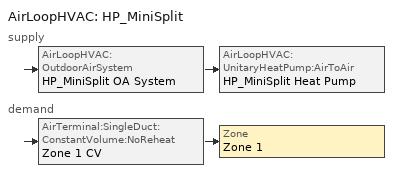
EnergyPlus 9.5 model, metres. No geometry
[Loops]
AirLoopHVAC 'HP_MiniSplit'
 supply: AirLoopHVAC:OutdoorAirSystem 'HP_MiniSplit OA System' > AirLoopHVAC:UnitaryHeatPump:AirToAir 'HP_MiniSplit Heat Pump'
 demand: AirTerminal:SingleDuct:ConstantVolume:NoReheat 'Zone 1 CV' > Zone 'Zone 1'
[Building]
PNNL SF: North Axis {deg}=90; Terrain=City; Loads Convergence Tolerance Value {W}=0.04; Temperature Convergence Tolerance Value {deltaC}=0.4; Solar Distribution=FullInteriorAndExterior; Maximum Number of Warmup Days=25
[Material]
Name | Roughness | Thickness {m} | Conductivity {W/m-K} | Density {kg/m3} | Specific Heat {J/kg-K}
G01a 19mm gypsum board | MediumSmooth | 0.019 | 0.16 | 800 | 1090
M15 200mm heavyweight concrete | MediumRough | 0.2032 | 1.95 | 2240 | 900
G05 25mm wood | MediumSmooth | 0.0254 | 0.15 | 608 | 1630
F11 Wood siding | MediumSmooth | 0.0127 | 0.09 | 592 | 1170
R-11 3.5in Wood Stud | VeryRough | 0.0889 | 0.0542625 | 19 | 960
Plywood (Douglas Fir) - 12.7mm | Smooth | 0.0127 | 0.12 | 540 | 1210
EPS 1in | MediumSmooth | 0.0254 | 0.02884 | 29 | 1210
EPS 1.625in | MediumSmooth | 0.041275 | 0.02884 | 29 | 1210
EPS 2in | MediumSmooth | 0.0508 | 0.02884 | 29 | 1210
EPS 4in | MediumSmooth | 0.1016 | 0.02884 | 29 | 1210
EPS 6in | MediumSmooth | 0.1524 | 0.02884 | 29 | 1210
EPS 9in | MediumSmooth | 0.2286 | 0.02884 | 29 | 1210
EPS 14in | MediumSmooth | 0.3556 | 0.02884 | 29 | 1210
FG Attic R-30 | MediumRough | 0.21844 | 0.0411979 | 64 | 960
FG Attic R-49 | MediumRough | 0.3556 | 0.0411979 | 64 | 960
FG Attic R-60 | MediumRough | 0.4318 | 0.0411979 | 64 | 960
FG Attic R-75 | MediumRough | 0.54356 | 0.0411979 | 64 | 960
FG Attic R-100 | MediumRough | 0.72644 | 0.0411979 | 64 | 960
ccSF R-13 | Rough | 0.0550342 | 0.0240338 | 32 | 920
ccSF R-19 | Rough | 0.0804334 | 0.0240338 | 32 | 920
ccSF R-30 | Rough | 0.127 | 0.0240338 | 32 | 920
ccSF R-38 | Rough | 0.160867 | 0.0240338 | 32 | 920
ccSF R-49 | Rough | 0.207433 | 0.0240338 | 32 | 920
[Material:AirGap]
F04 Wall air space resistance: Thermal Resistance {m2-K/W}=0.15
[WindowMaterial:SimpleGlazingSystem] Solar Heat Gain Coefficient== $SHGC
Name | U-Factor {W/m2-K}
U-0.4 | 2.27131
U-0.35 | 1.98739
U-0.3 | 1.70348
U-0.25 | 1.41957
U-0.2 | 1.13565
U-0.15 | 0.851739
U-0.1 | 0.567826
[Construction]
Interior Wall: G01a 19mm gypsum board, F04 Wall air space resistance, G01a 19mm gypsum board
Exterior Window 0.4: U-0.4
Thermal Mass: G05 25mm wood
Exterior Wall +1in EPS: F11 Wood siding, EPS 1in, Plywood (Douglas Fir) - 12.7mm, R-11 3.5in Wood Stud, G01a 19mm gypsum board
Exterior Wall +1.625in EPS: F11 Wood siding, EPS 1.625in, Plywood (Douglas Fir) - 12.7mm, R-11 3.5in Wood Stud, G01a 19mm gypsum board
Exterior Wall +2in EPS: F11 Wood siding, EPS 2in, Plywood (Douglas Fir) - 12.7mm, R-11 3.5in Wood Stud, G01a 19mm gypsum board
Exterior Wall +4in EPS: F11 Wood siding, EPS 4in, Plywood (Douglas Fir) - 12.7mm, R-11 3.5in Wood Stud, G01a 19mm gypsum board
Exterior Wall +6in EPS: F11 Wood siding, EPS 6in, Plywood (Douglas Fir) - 12.7mm, R-11 3.5in Wood Stud, G01a 19mm gypsum board
Exterior Wall +9in EPS: F11 Wood siding, EPS 9in, Plywood (Douglas Fir) - 12.7mm, R-11 3.5in Wood Stud, G01a 19mm gypsum board
Exterior Wall +14in EPS: F11 Wood siding, EPS 14in, Plywood (Douglas Fir) - 12.7mm, R-11 3.5in Wood Stud, G01a 19mm gypsum board
Exterior Roof R-30: FG Attic R-30, Plywood (Douglas Fir) - 12.7mm, G01a 19mm gypsum board
Exterior Roof R-49: FG Attic R-49, Plywood (Douglas Fir) - 12.7mm, G01a 19mm gypsum board
Exterior Roof R-60: FG Attic R-60, Plywood (Douglas Fir) - 12.7mm, G01a 19mm gypsum board
Exterior Roof R-75: FG Attic R-75, Plywood (Douglas Fir) - 12.7mm, G01a 19mm gypsum board
Exterior Roof R-100: FG Attic R-100, Plywood (Douglas Fir) - 12.7mm, G01a 19mm gypsum board
Exterior Window 0.35: U-0.35
Exterior Window 0.3: U-0.3
Exterior Window 0.25: U-0.25
Exterior Window 0.2: U-0.2
Exterior Window 0.15: U-0.15
Exterior Window 0.1: U-0.1
P+B R-13: Plywood (Douglas Fir) - 12.7mm, ccSF R-13, Plywood (Douglas Fir) - 12.7mm, G05 25mm wood
P+B R-19: Plywood (Douglas Fir) - 12.7mm, ccSF R-19, Plywood (Douglas Fir) - 12.7mm, G05 25mm wood
P+B R-30: Plywood (Douglas Fir) - 12.7mm, ccSF R-30, Plywood (Douglas Fir) - 12.7mm, G05 25mm wood
P+B R-38: Plywood (Douglas Fir) - 12.7mm, ccSF R-38, Plywood (Douglas Fir) - 12.7mm, G05 25mm wood
P+B R-49: Plywood (Douglas Fir) - 12.7mm, ccSF R-49, Plywood (Douglas Fir) - 12.7mm, G05 25mm wood
[InternalMass] Zone or ZoneList=Zone 1; Surface Area {m2}=197.698
Name | Construction
Zone TM | Thermal Mass
Partitions | Interior Wall
[Foundation:Kiva]
Slab Details: Exterior Vertical Insulation Material== $StemWall; Exterior Vertical Insulation Depth {m}=1.0668; Wall Height Above Grade {m}=0.1524; Wall Depth Below Slab {m}=1.0668; Footing Material=M15 200mm heavyweight concrete; Footing Depth {m}=1.3716
[SurfaceProperty:ExposedFoundationPerimeter]
Slab: Exposed Perimeter Calculation Method=TotalExposedPerimeter; Total Exposed Perimeter {m}=0; Exposed Perimeter Fraction=1; Surface Segment 1 Exposed=Yes
[People]
Zone Occupants: Zone or ZoneList=Zone 1; Number of People Schedule=Occupant Schedule; Number of People Calculation Method=People; Number of People=4; Fraction Radiant=0.3; Sensible Heat Fraction=autocalculate; Activity Level Schedule=Occupant Activity Schedule; Carbon Dioxide Generation Rate {m3/s-W}=3.82e-08; Enable ASHRAE 55 Comfort Warnings=No; Mean Radiant Temperature Calculation Type=ZoneAveraged; Work Efficiency Schedule=Occupant Eff. Schedule; Clothing Insulation Calculation Method=ClothingInsulationSchedule; Clothing Insulation Calculation Method Schedule=Occupant Clothing Schedule; Clothing Insulation Schedule=Occupant Clothing Schedule; Air Velocity Schedule=Air Velocity Schedule; Thermal Comfort Model 1 Type=Pierce
[Lights] Zone or ZoneList=Zone 1; Schedule=SizingLoads; Design Level Calculation Method=Watts/Area; Fraction Radiant=0.6; Fraction Visible=0.2; Fraction Replaceable=1; Return Air Fraction Calculated from Plenum Temperature=No
Name | Watts per Zone Floor Area {W/m2}
SizingLightsHW | 6.45835
SizingLightsPlug | 2.90626
[ElectricEquipment] Zone or ZoneList=Zone 1
Name | Schedule | Design Level Calculation Method | Design Level {W} | Fraction Latent | Fraction Radiant | Fraction Lost | Watts per Zone Floor Area {W/m2}
Fridge | Sunfrost | EquipmentLevel | 33 | 0 | 1 | 0
SizingElecEquip | SizingLoads | Watts/Area |  |  | 0.5 |  | 6.67
[ZoneInfiltration:FlowCoefficient]
Zone Infiltration: Zone=Zone 1; Schedule=Always On; Flow Coefficient== $Infiltration; Stack Coefficient=0.078; Pressure Exponent=0.67; Wind Coefficient=0.17; Shelter Factor=0.9
[ZoneVentilation:WindandStackOpenArea] Zone=Zone 1; Opening Area {m2}=0.650321; Opening Area Fraction Schedule=WindowFraction2; Opening Effectiveness=autocalculate; Height Difference {m}=1.524; Discharge Coefficient for Opening=autocalculate; Minimum Indoor Temperature {C}=15.5556; Maximum Indoor Temperature {C}=100; Delta Temperature {deltaC}=-100; Minimum Outdoor Temperature {C}=-100; Maximum Outdoor Temperature {C}=100; Maximum Wind Speed {m/s}=10
Name | Effective Angle {deg}
Operable Windows N | 0
Operable Windows S | 180
Operable Windows E | 90
Operable Windows W | 270
[Exterior:Lights]
EXT LIGHT: Schedule=Always On; Design Level {W}=1; Control Option=AstronomicalClock
[DesignSpecification:OutdoorAir]
SZ DSOA Zone 1: Outdoor Air Method=Flow/Zone; Outdoor Air Flow per Person {m3/s-person}=0.00944; Outdoor Air Flow per Zone Floor Area {m3/s-m2}=0; Outdoor Air Flow per Zone {m3/s}=0.00943895
[DesignSpecification:ZoneAirDistribution]
SZ DSZAD Zone 1: Zone Air Distribution Effectiveness in Cooling Mode=1; Zone Air Distribution Effectiveness in Heating Mode=1
[Sizing:Zone]
Zone 1: Zone Cooling Design Supply Air Temperature Input Method=SupplyAirTemperature; Zone Cooling Design Supply Air Temperature {C}=12.8; Zone Cooling Design Supply Air Temperature Difference {deltaC}=11.11; Zone Heating Design Supply Air Temperature Input Method=SupplyAirTemperature; Zone Heating Design Supply Air Temperature {C}=50; Zone Heating Design Supply Air Temperature Difference {deltaC}=30; Zone Cooling Design Supply Air Humidity Ratio {kgWater/kgDryAir}=0.008; Zone Heating Design Supply Air Humidity Ratio {kgWater/kgDryAir}=0.008; Design Specification Outdoor Air Object=SZ DSOA Zone 1; Cooling Design Air Flow Method=DesignDay; Cooling Design Air Flow Rate {m3/s}=0; Cooling Minimum Air Flow Fraction=0; Heating Design Air Flow Method=DesignDay; Heating Design Air Flow Rate {m3/s}=0; Heating Maximum Air Flow Fraction=0; Design Specification Zone Air Distribution Object=SZ DSZAD Zone 1
[Sizing:System]
HP_MiniSplit: Type of Load to Size On=Sensible; Design Outdoor Air Flow Rate {m3/s}=autosize; Central Heating Maximum System Air Flow Ratio=1; Preheat Design Temperature {C}=7; Preheat Design Humidity Ratio {kgWater/kgDryAir}=0.008; Precool Design Temperature {C}=11; Precool Design Humidity Ratio {kgWater/kgDryAir}=0.008; Central Cooling Design Supply Air Temperature {C}=12.8; Central Heating Design Supply Air Temperature {C}=50; Type of Zone Sum to Use=NonCoincident; 100% Outdoor Air in Cooling=No; 100% Outdoor Air in Heating=No; Central Cooling Design Supply Air Humidity Ratio {kgWater/kgDryAir}=0.008; Central Heating Design Supply Air Humidity Ratio {kgWater/kgDryAir}=0.008; Cooling Supply Air Flow Rate Method=DesignDay; Cooling Supply Air Flow Rate {m3/s}=0; Heating Supply Air Flow Rate Method=DesignDay; Heating Supply Air Flow Rate {m3/s}=0; System Outdoor Air Method=ZoneSum; Zone Maximum Outdoor Air Fraction=1; Cooling Design Capacity Method=CoolingDesignCapacity; Cooling Design Capacity {W}=autosize; Heating Design Capacity Method=HeatingDesignCapacity; Heating Design Capacity {W}=autosize; Central Cooling Capacity Control Method=OnOff
[ZoneControl:Thermostat]
Zone 1 Thermostat: Zone or ZoneList=Zone 1; Control Type Schedule=HVACTemplate-Always 4; Control 1=HP Thermostat Dual SP Control
[ThermostatSetpoint:DualSetpoint]
HP Thermostat Dual SP Control: Heating Setpoint Temperature Schedule=HVACTemplate-Always 20; Cooling Setpoint Temperature Schedule=Cooling Setpoint
[ZoneHVAC:Dehumidifier:DX]
Zone 1 Dehumidifier: Availability Schedule==$DXDHSch; Rated Water Removal {L/day}=42.5859; Rated Energy Factor {L/kWh}=2.88638; Rated Air Flow Rate {m3/s}=0.145832; Water Removal Curve=DXDH-WaterRemove-Cap-fT; Energy Factor Curve=DXDH-EnergyFactor-fT; Part Load Fraction Correlation Curve=DXDH-PLF-fPLR; Minimum Dry-Bulb Temperature for Dehumidifier Operation {C}=10; Maximum Dry-Bulb Temperature for Dehumidifier Operation {C}=35
[ZoneHVAC:EnergyRecoveryVentilator]
ERV Prototype: Availability Schedule== $ERVSch; Heat Exchanger=ERV Core; Supply Air Flow Rate {m3/s}=0.00943895; Exhaust Air Flow Rate {m3/s}=0.00943895; Supply Air Fan=ERV Supply Fan; Exhaust Air Fan=ERV Exhaust Fan
[ZoneHVAC:EvaporativeCoolerUnit]
EvapCooler: Availability Schedule==$ECSch; Supply Air Fan=EvapCoolerFan; Design Supply Air Flow Rate {m3/s}=autosize; Fan Placement=BlowThrough; Cooler Unit Control Method=ZoneTemperatureDeadbandOnOffCycling; Throttling Range Temperature Difference {deltaC}=1; Cooling Load Control Threshold Heat Transfer Rate {W}=100; First Evaporative Cooler Object=EvapCoolerPad
[AirTerminal:SingleDuct:ConstantVolume:NoReheat]
Zone 1 CV: Maximum Air Flow Rate {m3/s}=autosize
[Zone equipment]
Zone 1: Zone 1 CV, ERV Prototype, Zone 1 Dehumidifier, EvapCooler
[Fan:OnOff] Availability Schedule=Always On; Motor In Airstream Fraction=1
Name | Fan Total Efficiency | Pressure Rise {Pa} | Maximum Flow Rate {m3/s} | Motor Efficiency
ERV Supply Fan; ERV Exhaust Fan | 0.6 | 249.089 | 0.0377558 | 0.8
HP_MiniSplit Supply Fan | 0.7 | 600 | autosize | 0.9
EvapCoolerFan | 0.6 | 373.633 | autosize | 0.8
[Coil:Cooling:DX:SingleSpeed]
HP_MiniSplit Cooling Coil: Availability Schedule=Always On; Gross Rated Total Cooling Capacity {W}=autosize; Gross Rated Sensible Heat Ratio=autosize; Gross Rated Cooling COP {W/W}=3.88; Rated Air Flow Rate {m3/s}=autosize; Total Cooling Capacity Function of Temperature Curve=HP_MiniSplit Cool Coil Cap-FT; Total Cooling Capacity Function of Flow Fraction Curve=HP_MiniSplit Cool Coil Cap-FF; Energy Input Ratio Function of Temperature Curve=HP_MiniSplit Cool Coil EIR-FT; Energy Input Ratio Function of Flow Fraction Curve=HP_MiniSplit Cool Coil EIR-FF; Part Load Fraction Correlation Curve=HP_MiniSplit Cool Coil PLF; Nominal Time for Condensate Removal to Begin {s}=0; Ratio of Initial Moisture Evaporation Rate and Steady State Latent Capacity=0; Maximum Cycling Rate {cycles/hr}=0; Latent Capacity Time Constant {s}=0; Condenser Type=AirCooled; Evaporative Condenser Effectiveness=0; Evaporative Condenser Pump Rated Power Consumption {W}=0; Crankcase Heater Capacity {W}=0; Maximum Outdoor Dry-Bulb Temperature for Crankcase Heater Operation {C}=10
[Coil:Heating:Electric]
HP_MiniSplit Sup Heat Coil: Availability Schedule=Always On; Efficiency=1; Nominal Capacity {W}=autosize
[Coil:Heating:DX:SingleSpeed]
HP_MiniSplit HP Heating Coil: Availability Schedule=Always On; Gross Rated Heating Capacity {W}=autosize; Gross Rated Heating COP {W/W}=3.69; Rated Air Flow Rate {m3/s}=autosize; Heating Capacity Function of Temperature Curve=HP_MiniSplit HP Heating Coil Cap-FT; Heating Capacity Function of Flow Fraction Curve=HP_MiniSplit HP Heating Coil Cap-FF; Energy Input Ratio Function of Temperature Curve=HP_MiniSplit HP Heating Coil EIR-FT; Energy Input Ratio Function of Flow Fraction Curve=HP_MiniSplit HP Heating Coil EIR-FF; Part Load Fraction Correlation Curve=HP_MiniSplit HP Heating Coil PLF; Defrost Energy Input Ratio Function of Temperature Curve=HP_MiniSplit HP Heating Coil DefrEIR-FT; Minimum Outdoor Dry-Bulb Temperature for Compressor Operation {C}=-20; Maximum Outdoor Dry-Bulb Temperature for Defrost Operation {C}=5; Crankcase Heater Capacity {W}=0; Maximum Outdoor Dry-Bulb Temperature for Crankcase Heater Operation {C}=0; Defrost Strategy=ReverseCycle; Defrost Control=Timed; Defrost Time Period Fraction=0.058333; Resistive Defrost Heater Capacity {W}=autosize
[EvaporativeCooler:Direct:CelDekPad]
EvapCoolerPad: Availability Schedule=Always On; Direct Pad Area {m2}=autosize; Direct Pad Depth {m}=autosize; Recirculating Water Pump Power Consumption {W}=20
[HeatExchanger:AirToAir:SensibleAndLatent]
ERV Core: Availability Schedule=Always On; Nominal Supply Air Flow Rate {m3/s}=0.0377558; Sensible Effectiveness at 100% Heating Air Flow== $ERVSense; Latent Effectiveness at 100% Heating Air Flow=0.5; Sensible Effectiveness at 75% Heating Air Flow== $ERVSense; Latent Effectiveness at 75% Heating Air Flow=0.5; Sensible Effectiveness at 100% Cooling Air Flow== $ERVSense; Latent Effectiveness at 100% Cooling Air Flow=0.5; Sensible Effectiveness at 75% Cooling Air Flow== $ERVSense; Latent Effectiveness at 75% Cooling Air Flow=0.5; Supply Air Outlet Temperature Control=No; Heat Exchanger Type=Plate; Frost Control Type=ExhaustAirRecirculation; Threshold Temperature {C}=-5; Initial Defrost Time Fraction=0.083; Rate of Defrost Time Fraction Increase {1/K}=0.012; Economizer Lockout=Yes
[AirLoopHVAC:UnitaryHeatPump:AirToAir]
HP_MiniSplit Heat Pump: Availability Schedule==$HPSch; Cooling Supply Air Flow Rate {m3/s}=autosize; Heating Supply Air Flow Rate {m3/s}=autosize; No Load Supply Air Flow Rate {m3/s}=autosize; Controlling Zone or Thermostat Location=Zone 1; Supply Air Fan=HP_MiniSplit Supply Fan; Heating Coil=HP_MiniSplit HP Heating Coil; Cooling Coil=HP_MiniSplit Cooling Coil; Supplemental Heating Coil=HP_MiniSplit Sup Heat Coil; Maximum Supply Air Temperature from Supplemental Heater {C}=Autosize; Maximum Outdoor Dry-Bulb Temperature for Supplemental Heater Operation {C}=21; Fan Placement=BlowThrough; Supply Air Fan Operating Mode Schedule=HVACTemplate-Always 0
[Controller:OutdoorAir]
HP_MiniSplit OA Controller: Minimum Outdoor Air Flow Rate {m3/s}=0; Maximum Outdoor Air Flow Rate {m3/s}=0; Economizer Control Type=NoEconomizer; Economizer Control Action Type=ModulateFlow; Lockout Type=NoLockout; Minimum Limit Type=FixedMinimum
[AirLoopHVAC]
HP_MiniSplit: Design Supply Air Flow Rate {m3/s}=autosize
[EnergyManagementSystem:Sensor]
Name | Output:Variable or Output:Meter Index Key | Output:Variable or Output:Meter
IWB | Zone 1 Exhaust Node | System Node Wetbulb Temperature
OWB | * | Site Outdoor Air Wetbulb Temperature
NatVentAvail | =$NatVentType | Schedule Value
CLOCK | EXT LIGHT | Exterior Lights Electricity Energy
PV | ELC | Electric Load Center Produced Electricity Energy
[EnergyManagementSystem:Actuator]
WindowEconomizer: Actuated Component Unique=WindowFraction2; Actuated Component Type=Schedule:Constant; Actuated Component Control Type=Schedule Value
[EnergyManagementSystem:ProgramCallingManager]
CO2Caller: EndOfZoneTimestepAfterZoneReporting; SummerVent
[EnergyManagementSystem:Program]
SummerVent: IF IWB> 1+ OWB AND NatVentAvail > 0; SET WindowEconomizer = 1; ELSE; SET WindowEconomizer = 0; ENDIF
[AvailabilityManager:NightCycle]
HP_MiniSplit Availability: Applicability Schedule=HVACTemplate-Always 1; Fan Schedule=Mech_ON; Control Type=StayOff; Thermostat Tolerance {deltaC}=0.2; Cycling Run Time Control Type=Thermostat; Cycling Run Time {s}=3600
[SetpointManager:SingleZone:Cooling]
HP_MiniSplit Economizer Supply Air Temp Manager: Control Variable=Temperature; Minimum Supply Air Temperature {C}=13; Maximum Supply Air Temperature {C}=45; Control Zone=Zone 1; Setpoint Node or NodeList=HP_MiniSplit Air Loop Outlet
[SetpointManager:MixedAir]
HP_MiniSplit Cooling Coil Air Temp Manager: Control Variable=Temperature; Setpoint Node or NodeList=HP_MiniSplit Mixed Air Outlet
[DemandManagerAssignmentList]
Demand Limiting: Meter=ElectricityNet:Facility; Demand Limit Schedule=Always Off; Demand Limit Safety Fraction=0.95; Demand Window Length {minutes}=10; Demand Manager Priority=All; DemandManager 1=Set backs
[DemandManager:Thermostats]
Set backs: Availability Schedule=Demand Control Cooling; Reset Control=Fixed; Minimum Reset Duration {minutes}=30; Maximum Heating Setpoint Reset {C}=20; Maximum Cooling Setpoint Reset {C}=28.8889; Selection Control=All; Thermostat 1=Zone 1 Thermostat
[Generator:PVWatts]
3 kW PV: PVWatts Version=5; DC System Capacity {W}=3000; Module Type=Standard; Array Type=FixedOpenRack; System Losses=0.14; Array Geometry Type=TiltAzimuth; Tilt Angle {deg}=57; Azimuth Angle {deg}=180; Ground Coverage Ratio=0.4
[ElectricLoadCenter:Inverter:PVWatts]
PV Invertor: DC to AC Size Ratio=1.1; Inverter Efficiency=0.96
[ElectricLoadCenter:Generators]
PV: Generator 1=3 kW PV; Generator 1 Rated Electric Power Output {W}=3000; Generator 1 Availability Schedule=Always On
[ElectricLoadCenter:Storage:Simple]
Simple Battery: Availability Schedule=Always On; Zone=Zone 1; Radiative Fraction for Zone Heat Gains=0.9; Nominal Energetic Efficiency for Charging=0.9; Nominal Discharging Energetic Efficiency=0.9; Maximum Storage Capacity {J}=10800000; Initial State of Charge {J}=10800000
[ElectricLoadCenter:Transformer]
Transformer: Availability Schedule=Always On; Transformer Usage=LoadCenterPowerConditioning; Zone=Zone 1; Phase=3; Conductor Material=Aluminum; Full Load Temperature Rise {C}=150; Fraction of Eddy Current Losses=0.1; Performance Input Method=RatedLosses; Nameplate Efficiency=0.98; Per Unit Load for Nameplate Efficiency=0.35; Reference Temperature for Nameplate Efficiency {C}=75; Consider Transformer Loss for Utility Cost=Yes
[ElectricLoadCenter:Distribution]
ELC: Generator List=PV; Generator Operation Scheme Type=Baseload; Generator Demand Limit Scheme Purchased Electric Demand Limit {W}=0; Electrical Buss Type=AlternatingCurrentWithStorage; Inverter=PV Invertor; Electrical Storage Object=Simple Battery; Storage Operation Scheme=FacilityDemandLeveling; Storage Control Track Meter=ElectricityNet:Facility; Storage Converter Object=Converter; Maximum Storage State of Charge Fraction=1; Minimum Storage State of Charge Fraction=0.2; Storage Control Utility Demand Target {W}=3500; Storage Control Utility Demand Target Fraction Schedule=OutageCooling
[ElectricLoadCenter:Storage:Converter]
Converter: Availability Schedule=Always On; Power Conversion Efficiency Method=SimpleFixed; Simple Fixed Efficiency=0.95
[ComponentCost:LineItem]
Name | Line Item Type | Item | Cost per Area {$/m2} | Cost per Each {$} | Quantity
Wall 1 | Construction | Exterior Wall +1in EPS | 13.7792
Wall 2 | Construction | Exterior Wall +1.625in EPS | 16.7933
Wall 3 | Construction | Exterior Wall +2in EPS | 18.6234
Wall 4 | Construction | Exterior Wall +4in EPS | 25.4053
Wall 5 | Construction | Exterior Wall +6in EPS | 34.5555
Wall 6 | Construction | Exterior Wall +9in EPS | 46.9352
Wall 7 | Construction | Exterior Wall +14in EPS | 63.6209
Roof 1 | Construction | Exterior Roof R-30 | 7.96607
Roof 2 | Construction | Exterior Roof R-49 | 8.39667
Roof 3 | Construction | Exterior Roof R-60 | 21.5299
Roof 4 | Construction | Exterior Roof R-75 | 39.3998
Roof 5 | Construction | Exterior Roof R-100 | 69.3263
Window 1 | Construction | Exterior Window 0.4 | 139.944
Window 2 | Construction | Exterior Window 0.35 | 183.004
Window 3 | Construction | Exterior Window 0.3 | 258.359
Window 4 | Construction | Exterior Window 0.25 | 290.654
Window 5 | Construction | Exterior Window 0.2 | 357.612
Window 6 | Construction | Exterior Window 0.15 | 439.533
Window 7 | Construction | Exterior Window 0.1 | 603.376
ERV | General | ERV Prototype |  | 450 | 1
Air Sealing | General | Airtightness |  | 1375 | 1
P+B R-13 | Construction | P+B R-13 | 22.6064
P+B R-19 | Construction | P+B R-19 | 29.0654
P+B R-30 | Construction | P+B R-30 | 38.7539
P+B R-38 | Construction | P+B R-38 | 46.397
P+B R-49 | Construction | P+B R-49 | 56.839
[Schedule:Compact]
Always On; HVACTemplate-Always 1: Through: 12/31, For: AllDays, Until: 24:00, 1
Always Off; Occupant Eff. Schedule; HVACTemplate-Always 0: Through: 12/31, For: AllDays, Until: 24:00, 0
Occupant Activity Schedule: Through: 12/31, For: AllDays, Until: 24:00, 120
Occupant Clothing Schedule: Through: 04/30, For: AllDays, Until: 24:00, 1, Through: 09/30, For: AllDays, Until: 24:00, 0.3, Through: 12/31, For: AllDays, Until: 24:00, 1
Occupant Schedule: Through: 12/31/2020, For: AllDays, Until: 24:00, 1
HVACTemplate-Always 20: Through: 12/31, For: AllDays, Until: 24:00, 20
HVACTemplate-Always 4: Through: 12/31, For: AllDays, Until: 24:00, 4
Sunfrost: Through 12/31, For: AllDays, Until:24:00, 1
SizingLoads: Through: 12/31, For: SummerDesignDay, Until: 24:00, 1, For: AllOtherDays, Until: 24:00, 0
Cooling Setpoint: =$OutStartC, For: AllDays, Until: 24:00, 25, =$OutEndC, For: AllDays, Until: 24:00, 20, Through: 12/31, For: AllDays, Until: 24:00, 25
OutageCooling: =$OutStartC, For: AllDays, Until: 24:00, 1, =$OutEndC, For: AllDays, Until: 24:00, 0, Through: 12/31, For: AllDays, Until: 24:00, 1
Demand Control Cooling: =$OutStartC, For: AllDays, Until: 24:00, 0, =$OutEndC, For: AllDays, Until: 24:00, 1, Through: 12/31, For: AllDays, Until: 24:00, 0
[Schedule:Constant]
WindowFraction2: Any Number, 0
Air Velocity Schedule: Any Number, 0.16
Mech_ON: On/Off, 1
[Curve:Quadratic]
Name | Coefficient1 Constant | Coefficient2 x | Coefficient3 x**2 | Minimum Value of x | Maximum Value of x | Minimum Curve Output | Maximum Curve Output | Input Unit Type for X | Output Unit Type
HP_MiniSplit HP Heating Coil EIR-FF | 1.3824 | -0.4336 | 0.0512 | 0 | 1
HP_MiniSplit HP Heating Coil PLF | 0.75 | 0.25 | 0 | 0 | 1
HP_MiniSplit Cool Coil Cap-FF | 0.8 | 0.2 | 0 | 0.5 | 1.5
HP_MiniSplit Cool Coil EIR-FF | 1.1552 | -0.1808 | 0.0256 | 0.5 | 1.5
HP_MiniSplit Cool Coil PLF | 0.85 | 0.15 | 0 | 0 | 1
DXDH-PLF-fPLR | 0.9 | 0.1 | 0 | 0 | 1 | 0.7 | 1 | Dimensionless | Dimensionless
[Curve:Cubic]
Name | Coefficient1 Constant | Coefficient2 x | Coefficient3 x**2 | Coefficient4 x**3 | Minimum Value of x | Maximum Value of x
HP_MiniSplit HP Heating Coil Cap-FT | 0.758746 | 0.027626 | 0.000148716 | 3.4992e-06 | -20 | 20
HP_MiniSplit HP Heating Coil Cap-FF | 0.84 | 0.16 | 0 | 0 | 0.5 | 1.5
HP_MiniSplit HP Heating Coil EIR-FT | 1.19248 | -0.0300438 | 0.00103745 | -2.3328e-05 | -20 | 20
[Curve:Biquadratic]
Name | Coefficient1 Constant | Coefficient2 x | Coefficient3 x**2 | Coefficient4 y | Coefficient5 y**2 | Coefficient6 x*y | Minimum Value of x | Maximum Value of x | Minimum Value of y | Maximum Value of y | Input Unit Type for X | Input Unit Type for Y | Output Unit Type
HP_MiniSplit HP Heating Coil DefrEIR-FT | 1 | 0 | 0 | 0 | 0 | 0 | 0 | 50 | 0 | 50
HP_MiniSplit Cool Coil Cap-FT | 0.942588 | 0.00954335 | 0.00068377 | -0.0110427 | 5.249e-06 | -9.72e-06 | 12.77778 | 23.88889 | 18 | 46.11111
HP_MiniSplit Cool Coil EIR-FT | 0.342414 | 0.034885 | -0.0006237 | 0.00497722 | 0.000437951 | -0.000728028 | 12.77778 | 23.88889 | 18 | 46.11111
DXDH-WaterRemove-Cap-fT | -1.16253 | 0.0227147 | -0.000113208 | 0.0211105 | -6.93034e-05 | 0.000378843 | -100 | 100 | -100 | 100 | Dimensionless | Dimensionless | Dimensionless
DXDH-EnergyFactor-fT | -1.90215 | 0.0634666 | -0.000622839 | 0.0395404 | -0.000125637 | -0.000176722 | -100 | 100 | -100 | 100 | Dimensionless | Dimensionless | Dimensionless
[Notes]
Daylight Saving Period in US
